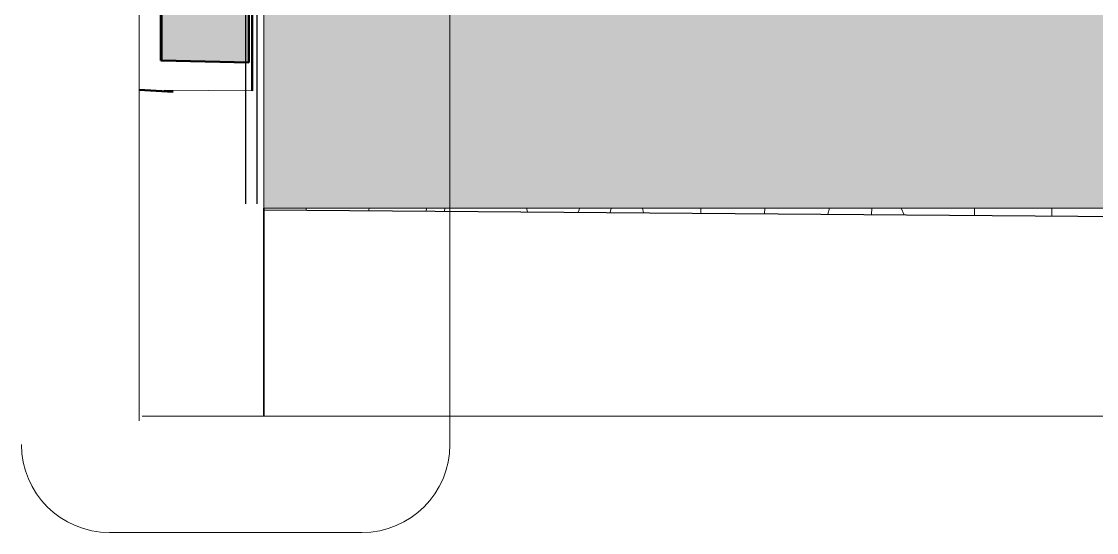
# Model space of a CAD drawing. Header units: metres. Extents: x 0 to 258, y 3 to 25.
# Drawn here: x 211.093 to 212.926, y 20.833 to 21.704 of the extents above; entities that cross this region are included whole.
import ezdxf

# ---------------------------------------------------------------- set-up
doc = ezdxf.new("R2010")
doc.units = ezdxf.units.M
for name, color, linetype, lineweight in [('A-ANNO-SYMB', 7, 'Continuous', 9), ('A-DETL', 7, 'Continuous', 13), ('A-DETL-GENF', 7, 'Continuous', 9), ('A-FLOR', 7, 'Continuous', 50), ('A-GENM', 7, 'Continuous', 35)]:
    doc.layers.add(name, color=color, linetype=linetype, lineweight=lineweight)

# ---------------------------------------------------------------- blocks, each defined once
blk = doc.blocks.new('BR08_Barrier_Patterm_Side_18 - BR08_Barrier_Patterm_Side_18-5696947-DRG-2873172 - ELEVATION - NORTH EAST END')
at = {"layer": 'A-GENM', "color": 254, "lineweight": 25, "true_color": 0xd4d4d4}
for p, q in [((1144.2751, 23.4185), (1144.275, 21.3937)), ((1144.2948, 23.4185), (1144.2948, 21.3937))]:
    blk.add_line(p, q, dxfattribs=at)
blk = doc.blocks.new('FP_3-DRG-2873172 - ELEVATION - NORTH EAST END')
at = {"layer": 'A-GENM', "color": 254, "lineweight": 18, "true_color": 0xcfcfcf}
for p, q in [((1144.3786, 21.3829), (1144.3785, 21.386)), ((1144.4854, 21.382), (1144.4855, 21.3835)), ((1144.4855, 21.3835), (1144.4858, 21.386)), ((1144.5834, 21.3813), (1144.5835, 21.386)), ((1144.6146, 21.381), (1144.6147, 21.386)), ((1144.7556, 21.3799), (1144.7541, 21.386)), ((1144.8425, 21.3792), (1144.844, 21.3831)), ((1144.844, 21.3831), (1144.8447, 21.386)), ((1144.897, 21.3788), (1144.8987, 21.386)), ((1144.9536, 21.3783), (1144.9517, 21.386)), ((1145.0514, 21.3776), (1145.0515, 21.3852)), ((1145.0515, 21.3852), (1145.0515, 21.386)), ((1145.16, 21.3767), (1145.1602, 21.386)), ((1145.268, 21.3759), (1145.2704, 21.386)), ((1145.3423, 21.3753), (1145.3425, 21.386)), ((1145.3976, 21.3748), (1145.3926, 21.386)), ((1145.5174, 21.3739), (1145.5176, 21.386)), ((1145.6492, 21.3728), (1145.6494, 21.386))]:
    blk.add_line(p, q, dxfattribs=at)
blk = doc.blocks.new('BR08_Barrier_Patterm_Side_03 - BR08_Barrier_Patterm_Side_03-5124073-DRG-2873172 - ELEVATION - NORTH EAST END')
at = {"layer": 'A-GENM', "color": 254, "lineweight": 25, "true_color": 0xd4d4d4}
blk.add_line((1144.3065, 21.3835), (1147.5478, 21.3578), dxfattribs=at)
blk.add_blockref('FP_3-DRG-2873172 - ELEVATION - NORTH EAST END', (0, 0), dxfattribs=at)
blk = doc.blocks.new('T2DPAA-T2D-C3S-DU-M3D-100304_rvt-35-DRG-2873172 - ELEVATION - NORTH EAST END')
at = {"layer": 'A-GENM', "color": 254, "lineweight": 25, "true_color": 0xd4d4d4}
for name in ['BR08_Barrier_Patterm_Side_18 - BR08_Barrier_Patterm_Side_18-5696947-DRG-2873172 - ELEVATION - NORTH EAST END', 'BR08_Barrier_Patterm_Side_03 - BR08_Barrier_Patterm_Side_03-5124073-DRG-2873172 - ELEVATION - NORTH EAST END']:
    blk.add_blockref(name, (0, 0), dxfattribs=at)
blk = doc.blocks.new('BREAK LINE - INPUT VIEW SCALE_R13 - Std Break-8190942-DRG-2873172 - ELEVATION - NORTH EAST END')
at = {"layer": 'A-DETL-GENF'}
blk.add_line((1144.0943, 21.0235), (1144.0943, 22.2235), dxfattribs=at)
blk = doc.blocks.new('CS_DET_BreakLine_ViewScale - Std Break-8190980-DRG-2873172 - ELEVATION - NORTH EAST END')
at = {"layer": 'A-DETL-GENF'}
blk.add_line((1149.0993, 21.0312), (1144.0993, 21.0312), dxfattribs=at)

msp = doc.modelspace()

# ---------------------------------------------------------------- hatches: boundary and pattern name
at = {"layer": 'A-DETL-GENF', "true_color": 0xc0c0c0}
msp.add_hatch(color=9, dxfattribs=at).paths.add_polyline_path([(221.2992, 21.386), (221.2992, 21.7071), (211.5064, 21.7876), (211.5064, 21.386), (220.0812, 21.386)])
at = {"layer": 'A-FLOR', "lineweight": 5, "true_color": 0xc0c0c0}
for points in [[(211.3318, 21.6378), (211.3318, 21.7862), (211.3383, 21.7871), (211.3383, 21.7908), (211.3309, 21.7889), (211.3309, 21.6379)], [(211.4808, 21.6346), (211.4808, 21.785), (211.332, 21.786), (211.332, 21.6378)]]:
    msp.add_hatch(color=9, dxfattribs=at).paths.add_polyline_path(points)

# ---------------------------------------------------------------- linework, layer by layer
at = {"layer": 'A-ANNO-SYMB', "lineweight": 18}
for p, q in [((211.8236, 20.9831), (211.8236, 23.4319)), ((211.2434, 20.8331), (211.6736, 20.8331))]:
    msp.add_line(p, q, dxfattribs=at)
for centre, start, end in [((211.2434, 20.9831), 180, 270), ((211.6736, 20.9831), 270, 0)]:
    msp.add_arc(centre, 0.15, start, end, dxfattribs=at)
at = {"layer": 'A-DETL', "lineweight": 50}
msp.add_line((211.4864, 21.786), (211.4864, 21.586), dxfattribs=at)
at = {"layer": 'A-DETL', "lineweight": 9}
for p, q in [((211.5064, 21.7876), (211.5064, 21.386)), ((211.5064, 21.386), (221.2992, 21.386))]:
    msp.add_line(p, q, dxfattribs=at)
at = {"layer": 'A-DETL'}
msp.add_line((211.3367, 21.5871), (211.4864, 21.586), dxfattribs=at)
at = {"layer": 'A-DETL', "lineweight": 35}
msp.add_line((211.5064, 21.386), (211.5064, 21.0312), dxfattribs=at)
at = {"layer": 'A-FLOR'}
for p, q in [((211.3309, 21.6379), (211.3309, 21.7889)), ((211.3318, 21.6378), (211.3318, 21.7862)), ((211.332, 21.6378), (211.332, 21.7862)), ((211.4808, 21.785), (211.4808, 21.6346)), ((211.3318, 21.6378), (211.3309, 21.6379)), ((211.332, 21.6378), (211.3318, 21.6378)), ((211.4808, 21.6346), (211.332, 21.6378)), ((211.2942, 21.5877), (211.3519, 21.5846))]:
    msp.add_line(p, q, dxfattribs=at)

# ---------------------------------------------------------------- block references
at = {"lineweight": 5}
msp.add_blockref('T2DPAA-T2D-C3S-DU-M3D-100304_rvt-35-DRG-2873172 - ELEVATION - NORTH EAST END', (-932.8001, 0), dxfattribs=at)
at = {"layer": 'A-DETL-GENF'}
for name in ['BREAK LINE - INPUT VIEW SCALE_R13 - Std Break-8190942-DRG-2873172 - ELEVATION - NORTH EAST END', 'CS_DET_BreakLine_ViewScale - Std Break-8190980-DRG-2873172 - ELEVATION - NORTH EAST END']:
    msp.add_blockref(name, (-932.8001, 0), dxfattribs=at)

doc.saveas('drawing.dxf')
